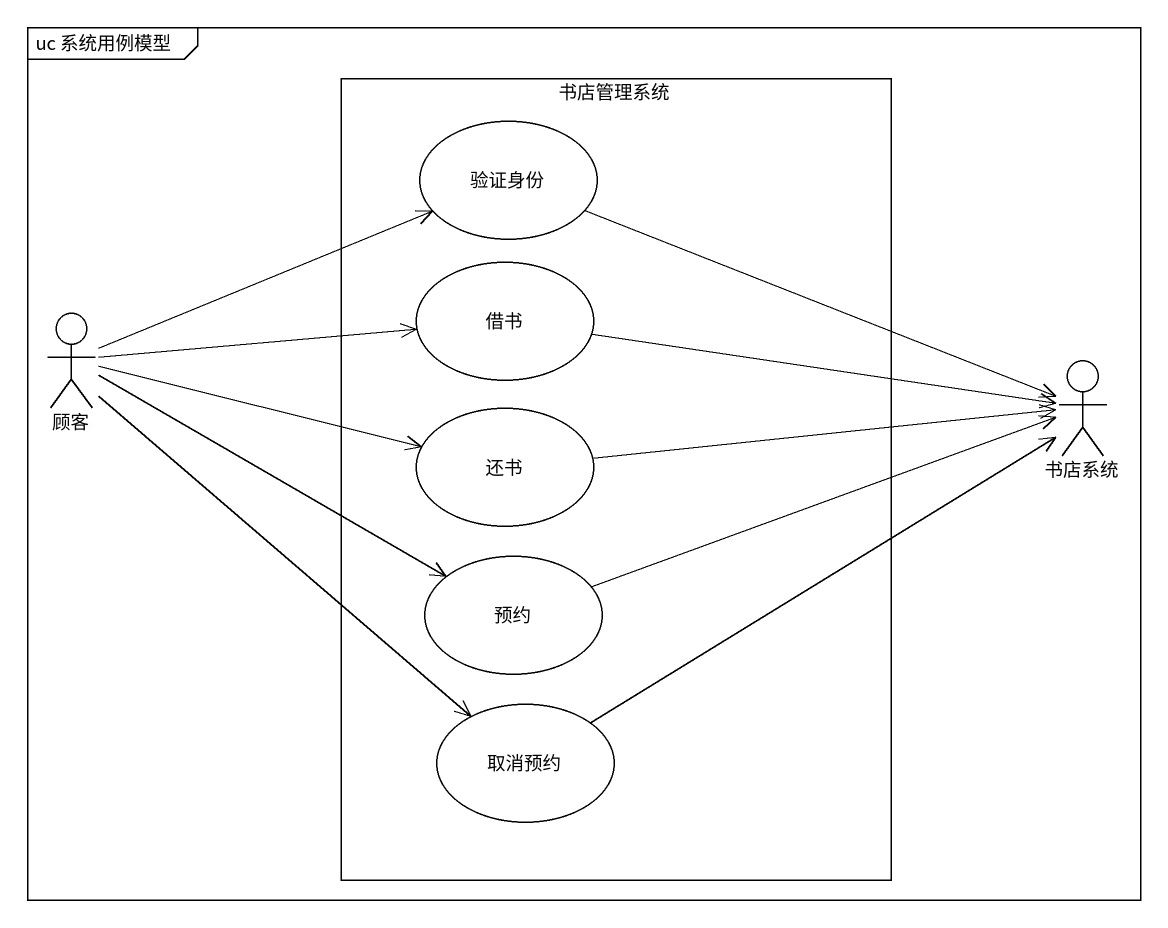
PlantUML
@startuml
mainframe uc 系统用例模型
rectangle 书店管理系统 {
  usecase 验证身份
  usecase 借书
  usecase 还书
  usecase 预约
  usecase 取消预约
}
actor 顾客
actor 书店系统
验证身份 -right-> 书店系统
借书 -right-> 书店系统
顾客 -right-> 验证身份
顾客 -right-> 借书
顾客 -right-> 还书
顾客 -right-> 预约
顾客 --> 取消预约
还书 -right-> 书店系统
预约 -right-> 书店系统
取消预约 -right-> 书店系统
@enduml
